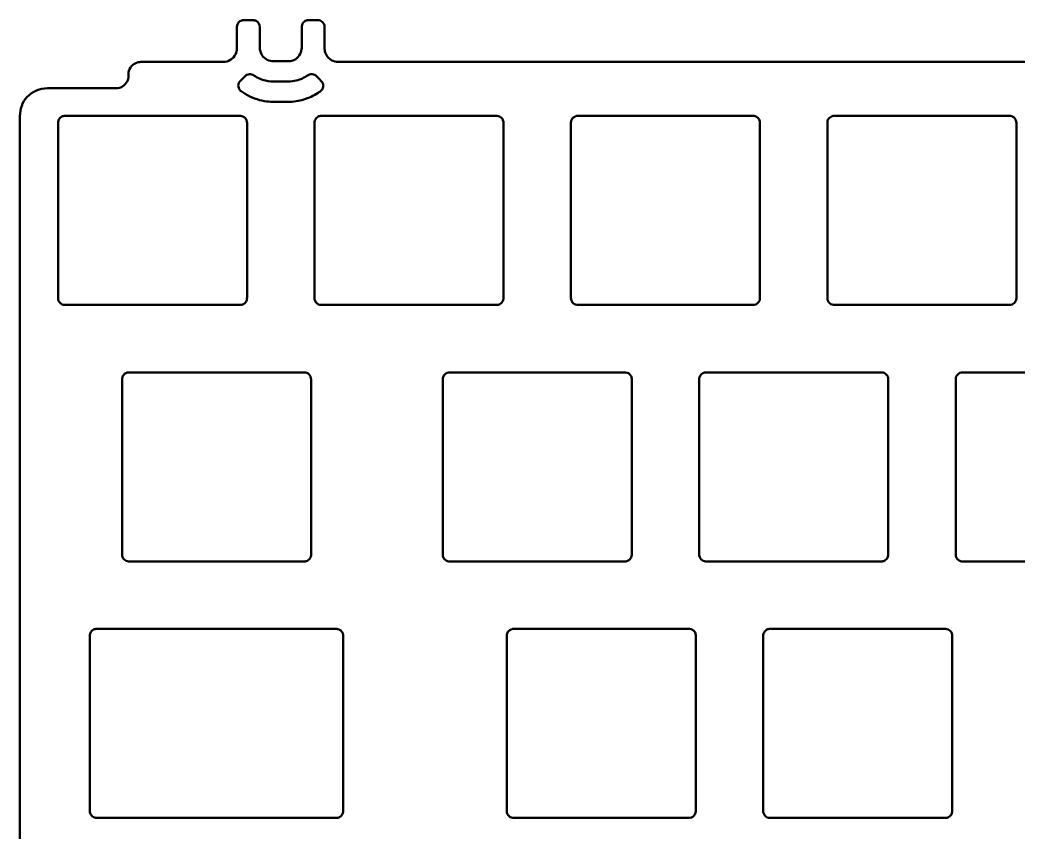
# Model space of a CAD drawing. Header units: millimetres. Extents: x 71 to 376, y 132 to 237.
# Drawn here: x 70.7 to 144.7, y 176.6 to 236.7 of the extents above; entities that cross this region are included whole.
import ezdxf

# ---------------------------------------------------------------- set-up
doc = ezdxf.new("R2010")
doc.units = ezdxf.units.MM
doc.header["$LTSCALE"] = 0.75
doc.layers.add('Visible', color=7, linetype='Continuous', lineweight=50)

msp = doc.modelspace()

# ---------------------------------------------------------------- linework, layer by layer
at = {"layer": 'Visible'}
for points, knots in [([(91.615, 234.663), (91.615, 234.372), (91.454, 234.022), (91.174, 233.833), (91, 233.716), (90.796, 233.663), (90.602, 233.663), (90.248, 233.663), (89.882, 233.663), (89.532, 233.663), (89.225, 233.663), (88.874, 233.824), (88.686, 234.104), (88.569, 234.278), (88.515, 234.482), (88.515, 234.677), (88.515, 235.179), (88.515, 235.696), (88.515, 236.199), (88.515, 236.375), (88.409, 236.573), (88.243, 236.658), (88.169, 236.696), (88.088, 236.713), (88.009, 236.713), (87.782, 236.713), (87.548, 236.713), (87.317, 236.713), (87.188, 236.713), (87.052, 236.656), (86.962, 236.566), (86.871, 236.476), (86.815, 236.34), (86.815, 236.21), (86.815, 235.681), (86.815, 235.15), (86.815, 234.639), (86.815, 234.328), (86.654, 233.978), (86.374, 233.79), (86.2, 233.672), (85.996, 233.619), (85.797, 233.619), (83.771, 233.619), (81.727, 233.619), (79.709, 233.619), (79.417, 233.619), (79.096, 233.468), (78.928, 233.209), (78.828, 233.055), (78.783, 232.877), (78.783, 232.715), (78.783, 232.669), (78.783, 232.62), (78.783, 232.575), (78.783, 232.305), (78.632, 231.984), (78.373, 231.816), (78.219, 231.716), (78.041, 231.671), (77.867, 231.671), (76.169, 231.671), (74.455, 231.671), (72.783, 231.671), (72.242, 231.671), (71.651, 231.446), (71.258, 231.012), (70.91, 230.627), (70.742, 230.113), (70.742, 229.622), (70.742, 199.665), (70.742, 169.659), (70.742, 139.707), (70.742, 139.153), (70.966, 138.562), (71.4, 138.17), (71.785, 137.822), (72.299, 137.653), (72.78, 137.653), (74.455, 137.653), (76.169, 137.653), (77.858, 137.653), (78.149, 137.653), (78.47, 137.502), (78.638, 137.243), (78.738, 137.089), (78.783, 136.911), (78.783, 136.748), (78.783, 136.675), (78.783, 136.597), (78.783, 136.525), (78.783, 136.253), (78.934, 135.932), (79.193, 135.764), (79.347, 135.664), (79.525, 135.619), (79.699, 135.619), (81.727, 135.619), (83.771, 135.619), (85.787, 135.619), (86.106, 135.619), (86.456, 135.458), (86.644, 135.178), (86.762, 135.004), (86.815, 134.8), (86.815, 134.604), (86.815, 134), (86.815, 133.382), (86.815, 132.777), (86.815, 132.601), (86.922, 132.403), (87.087, 132.318), (87.162, 132.28), (87.242, 132.263), (87.321, 132.263), (87.548, 132.263), (87.782, 132.263), (88.005, 132.263), (88.178, 132.263), (88.375, 132.37), (88.46, 132.535), (88.498, 132.61), (88.515, 132.69), (88.515, 132.77), (88.515, 133.28), (88.515, 133.796), (88.515, 134.293), (88.515, 134.604), (88.677, 134.954), (88.956, 135.142), (89.13, 135.26), (89.334, 135.313), (89.528, 135.313), (89.882, 135.313), (90.248, 135.313), (90.598, 135.313), (90.906, 135.313), (91.256, 135.152), (91.444, 134.872), (91.562, 134.698), (91.615, 134.494), (91.615, 134.299), (91.615, 133.796), (91.615, 133.28), (91.615, 132.776), (91.615, 132.601), (91.722, 132.403), (91.887, 132.318), (91.962, 132.28), (92.042, 132.263), (92.121, 132.263), (92.349, 132.263), (92.582, 132.263), (92.805, 132.263), (92.978, 132.263), (93.175, 132.37), (93.26, 132.535), (93.298, 132.61), (93.315, 132.69), (93.315, 132.77), (93.315, 133.382), (93.315, 134), (93.315, 134.598), (93.315, 134.91), (93.477, 135.26), (93.756, 135.448), (93.93, 135.565), (94.134, 135.619), (94.335, 135.619), (117.538, 135.619), (140.762, 135.619), (163.97, 135.619), (164.485, 135.619), (165.021, 135.835), (165.384, 136.189), (165.417, 136.222), (165.45, 136.256), (165.499, 136.311), (165.899, 136.762), (166.551, 137.087), (167.188, 137.132), (167.247, 137.136), (167.306, 137.138), (167.365, 137.138), (167.995, 137.138), (168.671, 136.866), (169.127, 136.419), (169.17, 136.378), (169.211, 136.335), (169.235, 136.307), (169.581, 135.917), (170.099, 135.66), (170.605, 135.624), (170.652, 135.621), (170.698, 135.619), (170.746, 135.619), (172.002, 135.619), (173.258, 135.619), (174.49, 135.619), (174.806, 135.619), (175.156, 135.458), (175.344, 135.178), (175.462, 135.004), (175.515, 134.8), (175.515, 134.604), (175.515, 134), (175.515, 133.382), (175.515, 132.777), (175.515, 132.601), (175.622, 132.403), (175.787, 132.318), (175.862, 132.28), (175.942, 132.263), (176.021, 132.263), (176.249, 132.263), (176.482, 132.263), (176.705, 132.263), (176.878, 132.263), (177.075, 132.37), (177.16, 132.535), (177.198, 132.61), (177.215, 132.69), (177.215, 132.77), (177.215, 133.28), (177.215, 133.796), (177.215, 134.293), (177.215, 134.604), (177.377, 134.954), (177.656, 135.142), (177.83, 135.26), (178.034, 135.313), (178.228, 135.313), (178.582, 135.313), (178.949, 135.313), (179.298, 135.313), (179.606, 135.313), (179.956, 135.152), (180.144, 134.872), (180.262, 134.698), (180.315, 134.494), (180.315, 134.299), (180.315, 133.796), (180.315, 133.28), (180.315, 132.776), (180.315, 132.601), (180.422, 132.403), (180.587, 132.318), (180.662, 132.28), (180.742, 132.263), (180.821, 132.263), (181.049, 132.263), (181.282, 132.263), (181.505, 132.263), (181.678, 132.263), (181.875, 132.37), (181.96, 132.535), (181.998, 132.61), (182.015, 132.69), (182.015, 132.77), (182.015, 133.382), (182.015, 134), (182.015, 134.598), (182.015, 134.91), (182.177, 135.26), (182.456, 135.448), (182.63, 135.565), (182.834, 135.619), (183.035, 135.619), (214.753, 135.619), (246.49, 135.619), (278.196, 135.619), (278.518, 135.619), (278.869, 135.458), (279.057, 135.178), (279.174, 135.004), (279.228, 134.8), (279.228, 134.604), (279.228, 134), (279.228, 133.382), (279.228, 132.777), (279.228, 132.601), (279.334, 132.403), (279.5, 132.318), (279.574, 132.28), (279.655, 132.263), (279.734, 132.263), (279.961, 132.263), (280.195, 132.263), (280.418, 132.263), (280.59, 132.263), (280.788, 132.37), (280.873, 132.535), (280.911, 132.61), (280.928, 132.69), (280.928, 132.77), (280.928, 133.28), (280.928, 133.796), (280.928, 134.293), (280.928, 134.604), (281.089, 134.954), (281.369, 135.142), (281.543, 135.26), (281.747, 135.313), (281.941, 135.313), (282.295, 135.313), (282.661, 135.313), (283.011, 135.313), (283.318, 135.313), (283.669, 135.152), (283.857, 134.872), (283.974, 134.698), (284.028, 134.494), (284.028, 134.299), (284.028, 133.796), (284.028, 133.28), (284.028, 132.776), (284.028, 132.601), (284.134, 132.403), (284.3, 132.318), (284.374, 132.28), (284.455, 132.263), (284.534, 132.263), (284.761, 132.263), (284.995, 132.263), (285.218, 132.263), (285.39, 132.263), (285.588, 132.37), (285.673, 132.535), (285.711, 132.61), (285.728, 132.69), (285.728, 132.77), (285.728, 133.382), (285.728, 134), (285.728, 134.598), (285.728, 134.91), (285.889, 135.26), (286.169, 135.448), (286.337, 135.562), (286.534, 135.615), (286.728, 135.619)], [481.217905, 481.217905, 481.217905, 481.217905, 482.18619, 482.18619, 482.18619, 482.788701, 482.788701, 482.788701, 483.888701, 483.888701, 483.888701, 484.856987, 484.856987, 484.856987, 485.459498, 485.459498, 485.459498, 487.009505, 487.009505, 487.009505, 487.551354, 487.551354, 487.551354, 487.794904, 487.794904, 487.794904, 488.494903, 488.494903, 488.494903, 488.887602, 488.887602, 488.887602, 489.280302, 489.280302, 489.280302, 490.874894, 490.874894, 490.874894, 491.843179, 491.843179, 491.843179, 492.445692, 492.445692, 492.445692, 498.577952, 498.577952, 498.577952, 499.464149, 499.464149, 499.464149, 499.991669, 499.991669, 499.991669, 500.140116, 500.140116, 500.140116, 501.026314, 501.026314, 501.026314, 501.553833, 501.553833, 501.553833, 506.695213, 506.695213, 506.695213, 508.361295, 508.361295, 508.361295, 509.836806, 509.836806, 509.836806, 599.854213, 599.854213, 599.854213, 601.520294, 601.520294, 601.520294, 602.995805, 602.995805, 602.995805, 608.137186, 608.137186, 608.137186, 609.023384, 609.023384, 609.023384, 609.550903, 609.550903, 609.550903, 609.785048, 609.785048, 609.785048, 610.671246, 610.671246, 610.671246, 611.198765, 611.198765, 611.198765, 617.331027, 617.331027, 617.331027, 618.299313, 618.299313, 618.299313, 618.901824, 618.901824, 618.901824, 620.757645, 620.757645, 620.757645, 621.299494, 621.299494, 621.299494, 621.543043, 621.543043, 621.543043, 622.243043, 622.243043, 622.243043, 622.784893, 622.784893, 622.784893, 623.028441, 623.028441, 623.028441, 624.578433, 624.578433, 624.578433, 625.546719, 625.546719, 625.546719, 626.14923, 626.14923, 626.14923, 627.24923, 627.24923, 627.24923, 628.217515, 628.217515, 628.217515, 628.820026, 628.820026, 628.820026, 630.370018, 630.370018, 630.370018, 630.911868, 630.911868, 630.911868, 631.155416, 631.155416, 631.155416, 631.855416, 631.855416, 631.855416, 632.397266, 632.397266, 632.397266, 632.640814, 632.640814, 632.640814, 634.496637, 634.496637, 634.496637, 635.464922, 635.464922, 635.464922, 636.067433, 636.067433, 636.067433, 705.737378, 705.737378, 705.737378, 707.28292, 707.28292, 707.28292, 707.426802, 707.426802, 707.426802, 708.601413, 708.601413, 708.601413, 708.710764, 708.710764, 708.710764, 709.885375, 709.885375, 709.885375, 709.994726, 709.994726, 709.994726, 711.540268, 711.540268, 711.540268, 711.684149, 711.684149, 711.684149, 715.454275, 715.454275, 715.454275, 716.42256, 716.42256, 716.42256, 717.025071, 717.025071, 717.025071, 718.880892, 718.880892, 718.880892, 719.422742, 719.422742, 719.422742, 719.666291, 719.666291, 719.666291, 720.366291, 720.366291, 720.366291, 720.90814, 720.90814, 720.90814, 721.151689, 721.151689, 721.151689, 722.701681, 722.701681, 722.701681, 723.669966, 723.669966, 723.669966, 724.272477, 724.272477, 724.272477, 725.372477, 725.372477, 725.372477, 726.340763, 726.340763, 726.340763, 726.943273, 726.943273, 726.943273, 728.493266, 728.493266, 728.493266, 729.035115, 729.035115, 729.035115, 729.278664, 729.278664, 729.278664, 729.978664, 729.978664, 729.978664, 730.520513, 730.520513, 730.520513, 730.764062, 730.764062, 730.764062, 732.619884, 732.619884, 732.619884, 733.58817, 733.58817, 733.58817, 734.190681, 734.190681, 734.190681, 829.403395, 829.403395, 829.403395, 830.37168, 830.37168, 830.37168, 830.974191, 830.974191, 830.974191, 832.830012, 832.830012, 832.830012, 833.371862, 833.371862, 833.371862, 833.615411, 833.615411, 833.615411, 834.315411, 834.315411, 834.315411, 834.85726, 834.85726, 834.85726, 835.100809, 835.100809, 835.100809, 836.650801, 836.650801, 836.650801, 837.619086, 837.619086, 837.619086, 838.221597, 838.221597, 838.221597, 839.321597, 839.321597, 839.321597, 840.289883, 840.289883, 840.289883, 840.892393, 840.892393, 840.892393, 842.442386, 842.442386, 842.442386, 842.984235, 842.984235, 842.984235, 843.227784, 843.227784, 843.227784, 843.927784, 843.927784, 843.927784, 844.469633, 844.469633, 844.469633, 844.713182, 844.713182, 844.713182, 846.569004, 846.569004, 846.569004, 847.537294, 847.537294, 847.537294, 848.120256, 848.120256, 848.120256, 848.120256]), ([(354.641, 132.763), (354.641, 133.212), (354.641, 133.66), (354.641, 134.336), (354.641, 134.406), (354.681, 134.622), (354.728, 134.74), (354.865, 134.957), (354.956, 135.053), (355.17, 135.205), (355.292, 135.26), (355.53, 135.313), (355.614, 135.313), (356.506, 135.313), (356.646, 135.318), (356.91, 135.306), (357.032, 135.278), (357.264, 135.175), (357.37, 135.101), (357.552, 134.913), (357.624, 134.801), (357.755, 134.467), (357.741, 134.439), (357.741, 132.871), (357.738, 132.801), (357.746, 132.67), (357.761, 132.609), (357.814, 132.494), (357.853, 132.442), (357.948, 132.352), (358.005, 132.317), (358.151, 132.263), (358.221, 132.263), (358.494, 132.263), (358.676, 132.263), (358.954, 132.263), (358.996, 132.263), (359.112, 132.289), (359.17, 132.314), (359.277, 132.387), (359.323, 132.434), (359.395, 132.544), (359.42, 132.606), (359.441, 132.717), (359.441, 132.752), (359.441, 133.438), (359.441, 133.906), (359.441, 134.638), (359.441, 134.695), (359.471, 134.894), (359.513, 135.013), (359.642, 135.234), (359.729, 135.333), (359.937, 135.493), (360.057, 135.552), (360.311, 135.619), (360.41, 135.619), (361.239, 135.619), (361.461, 135.619), (363.27, 135.619), (364.857, 135.619), (366.558, 135.619), (366.657, 135.619), (366.89, 135.687), (366.993, 135.74), (367.176, 135.884), (367.255, 135.975), (367.371, 136.182), (367.408, 136.297), (367.437, 136.544), (367.425, 136.684), (367.433, 136.897), (367.457, 137.007), (367.547, 137.216), (367.613, 137.313), (367.781, 137.478), (367.881, 137.544), (368.154, 137.653), (368.289, 137.653), (368.828, 137.653), (369.253, 137.653), (370.799, 137.653), (371.919, 137.653), (373.542, 137.653), (373.666, 137.653), (374.076, 137.721), (374.314, 137.808), (374.753, 138.072), (374.949, 138.248), (375.263, 138.669), (375.377, 138.911), (375.513, 139.454), (375.502, 139.482), (375.502, 141.72), (375.502, 142.31), (375.502, 146.649), (375.502, 150.399), (375.502, 159.149), (375.502, 164.149), (375.502, 189.148), (375.502, 209.148), (375.502, 229.705), (375.502, 229.809), (375.448, 230.194), (375.367, 230.433), (375.117, 230.878), (374.946, 231.078), (374.534, 231.404), (374.296, 231.525), (373.777, 231.671), (373.566, 231.671), (371.34, 231.671), (370.001, 231.671), (368.537, 231.671), (368.411, 231.666), (368.173, 231.677), (368.064, 231.703), (367.856, 231.796), (367.76, 231.863), (367.597, 232.032), (367.532, 232.134), (367.428, 232.402), (367.428, 232.533), (367.428, 232.756), (367.428, 232.886), (367.327, 233.15), (367.265, 233.248), (367.104, 233.42), (367.006, 233.491), (366.788, 233.589), (366.671, 233.615), (366.318, 233.625), (366.084, 233.619), (365.609, 233.619), (365.368, 233.619), (363.695, 233.619), (362.263, 233.619), (360.689, 233.619), (360.548, 233.615), (360.283, 233.624), (360.161, 233.651), (359.929, 233.75), (359.822, 233.823), (359.638, 234.009), (359.564, 234.12), (359.441, 234.424), (359.441, 234.576), (359.441, 235.301), (359.441, 235.75), (359.441, 236.233), (359.441, 236.3), (359.39, 236.442), (359.357, 236.498), (359.27, 236.595), (359.216, 236.635), (359.096, 236.692), (359.032, 236.709), (358.781, 236.721), (358.597, 236.713), (358.343, 236.713), (358.274, 236.716), (358.143, 236.707), (358.082, 236.691), (357.968, 236.636), (357.915, 236.598), (357.827, 236.501), (357.793, 236.444), (357.741, 236.3), (357.741, 236.232), (357.741, 235.736), (357.741, 235.36), (357.741, 234.652), (357.741, 234.618), (357.726, 234.45), (357.692, 234.329), (357.579, 234.101), (357.499, 233.998), (357.302, 233.825), (357.187, 233.758), (356.905, 233.663), (356.779, 233.663), (355.902, 233.663), (355.76, 233.66), (355.494, 233.666), (355.372, 233.692), (355.139, 233.788), (355.031, 233.86), (354.844, 234.044), (354.769, 234.156), (354.641, 234.463), (354.641, 234.619), (354.641, 235.221), (354.641, 235.612), (354.641, 236.076), (354.642, 236.147), (354.64, 236.281), (354.628, 236.342), (354.581, 236.459), (354.546, 236.513), (354.455, 236.608), (354.399, 236.646), (354.277, 236.698), (354.212, 236.712), (353.948, 236.715), (353.751, 236.713), (353.431, 236.713), (353.4, 236.713), (353.295, 236.695), (353.233, 236.672), (353.123, 236.604), (353.075, 236.559), (352.999, 236.455), (352.971, 236.395), (352.941, 236.273), (352.941, 236.227), (352.941, 235.633), (352.941, 235.231), (352.941, 234.597), (352.941, 234.528), (352.902, 234.315), (352.856, 234.197), (352.72, 233.979), (352.63, 233.883), (352.417, 233.729), (352.295, 233.674), (352.055, 233.619), (351.968, 233.619), (350.417, 233.619), (349.587, 233.619), (347.045, 233.619), (345.332, 233.619), (325.349, 233.619), (307.078, 233.619), (287.603, 233.619), (286.399, 233.619), (284.835, 233.619), (284.477, 233.619), (283.38, 233.619), (283.131, 233.619), (282.578, 233.435), (282.351, 233.306), (281.928, 232.944), (281.721, 232.679), (280.956, 232.298), (280.618, 232.205), (279.922, 232.153), (279.57, 232.195), (278.906, 232.413), (278.6, 232.584), (278.112, 232.999), (278.02, 233.14), (277.544, 233.445), (277.298, 233.541), (276.865, 233.619), (276.73, 233.619), (275.188, 233.619), (274.107, 233.619), (272.76, 233.619), (272.494, 233.619), (271.695, 233.619), (271.588, 233.619), (271.325, 233.694), (271.207, 233.755), (271.002, 233.919), (270.917, 234.019), (270.793, 234.242), (270.753, 234.362), (270.728, 234.552), (270.728, 234.603), (270.728, 235.321), (270.728, 235.756), (270.728, 236.232), (270.728, 236.296), (270.679, 236.437), (270.646, 236.495), (270.559, 236.593), (270.507, 236.633), (270.393, 236.689), (270.333, 236.706), (270.249, 236.713), (270.233, 236.713), (269.955, 236.713), (269.845, 236.713), (269.508, 236.713), (269.44, 236.713), (269.296, 236.661), (269.239, 236.626), (269.142, 236.538), (269.104, 236.485), (269.049, 236.37), (269.033, 236.31), (269.024, 236.179), (269.028, 236.11), (269.028, 235.784), (269.028, 235.527), (269.028, 235.018), (269.054, 234.763), (268.997, 234.383), (268.952, 234.258), (268.815, 234.032), (268.725, 233.934), (268.517, 233.781), (268.401, 233.726), (268.155, 233.663), (268.058, 233.663), (267.616, 233.663), (267.332, 233.663), (266.89, 233.663), (266.762, 233.663), (266.48, 233.759), (266.365, 233.826), (266.169, 233.999), (266.089, 234.103), (265.976, 234.33), (265.943, 234.452), (265.928, 234.619), (265.928, 234.652), (265.928, 235.362), (265.928, 235.737), (265.928, 236.223), (265.928, 236.253), (265.911, 236.358), (265.887, 236.42), (265.818, 236.532), (265.772, 236.581), (265.668, 236.656), (265.61, 236.683), (265.489, 236.713), (265.442, 236.713), (264.708, 236.713), (264.64, 236.713), (264.497, 236.661), (264.441, 236.627), (264.344, 236.54), (264.304, 236.487), (264.248, 236.369), (264.232, 236.305), (264.225, 236.175), (264.228, 236.11), (264.228, 235.8), (264.228, 235.555), (264.228, 235.062), (264.24, 234.812), (264.219, 234.431), (264.186, 234.302), (264.07, 234.064), (263.989, 233.957), (263.793, 233.784), (263.682, 233.719), (263.4, 233.619), (263.267, 233.619), (247.8, 233.619), (232.403, 233.619), (209.911, 233.619), (202.815, 233.619), (193.276, 233.619), (190.833, 233.619), (187.244, 233.619), (186.098, 233.619), (184.334, 233.619), (183.715, 233.619), (182.976, 233.619), (182.841, 233.619), (182.553, 233.722), (182.438, 233.791), (182.245, 233.968), (182.168, 234.073), (182.059, 234.302), (182.027, 234.423), (182.008, 234.685), (182.015, 234.823), (182.015, 235.263), (182.015, 235.566), (182.015, 235.999), (182.025, 236.131), (182.006, 236.327), (181.987, 236.391), (181.925, 236.507), (181.882, 236.559), (181.781, 236.641), (181.725, 236.671), (181.591, 236.713), (181.533, 236.713), (181.274, 236.713), (181.07, 236.713), (180.796, 236.713), (180.729, 236.713), (180.585, 236.662), (180.528, 236.627), (180.431, 236.539), (180.392, 236.487), (180.337, 236.372), (180.321, 236.312), (180.311, 236.181), (180.315, 236.112), (180.315, 235.785), (180.315, 235.528), (180.315, 235.018), (180.341, 234.764), (180.285, 234.384), (180.239, 234.259), (180.103, 234.033), (180.013, 233.935), (179.805, 233.782), (179.69, 233.727), (179.443, 233.663), (179.346, 233.663), (178.925, 233.663), (178.661, 233.663), (178.176, 233.663), (178.045, 233.663), (177.759, 233.763), (177.644, 233.831), (177.45, 234.006), (177.372, 234.11), (177.261, 234.339), (177.228, 234.46), (177.207, 234.721), (177.215, 234.859), (177.215, 235.205), (177.215, 235.414), (177.215, 235.843), (177.24, 236.074), (177.2, 236.35), (177.178, 236.413), (177.11, 236.526), (177.066, 236.575), (176.962, 236.652), (176.904, 236.68), (176.78, 236.713), (176.731, 236.713), (176.429, 236.713), (176.204, 236.727), (175.914, 236.707), (175.849, 236.689), (175.733, 236.63), (175.682, 236.591), (175.596, 236.493), (175.562, 236.435), (175.515, 236.294), (175.515, 236.231), (175.515, 235.717), (175.515, 235.251), (175.515, 234.579), (175.515, 234.441), (175.408, 234.149), (175.338, 234.035), (175.16, 233.844), (175.055, 233.767), (174.825, 233.66), (174.703, 233.629), (174.441, 233.612), (174.302, 233.619), (173.268, 233.619), (172.372, 233.619), (169.29, 233.619), (169.217, 233.636), (168.633, 233.462), (168.401, 233.34), (167.94, 232.969), (167.778, 232.733), (167.052, 232.334), (166.717, 232.228), (166.025, 232.149), (165.674, 232.178), (165.003, 232.367), (164.689, 232.527), (164.15, 232.949), (164.075, 233.089), (163.605, 233.414), (163.362, 233.519), (162.897, 233.619), (162.735, 233.619), (149.836, 233.619), (137.335, 233.619), (118.583, 233.619), (112.332, 233.619), (102.956, 233.619), (99.831, 233.619), (95.924, 233.619), (95.143, 233.619), (94.273, 233.619), (94.124, 233.619), (93.824, 233.738), (93.712, 233.811), (93.525, 233.993), (93.451, 234.1), (93.349, 234.332), (93.321, 234.454), (93.31, 234.718), (93.315, 234.858), (93.315, 235.359), (93.315, 235.72), (93.315, 236.228), (93.315, 236.279), (93.281, 236.407), (93.251, 236.466), (93.171, 236.57), (93.121, 236.613), (93.01, 236.677), (92.951, 236.698), (92.852, 236.713), (92.824, 236.713), (92.098, 236.713), (92.042, 236.713), (91.909, 236.673), (91.85, 236.642), (91.748, 236.559), (91.707, 236.508), (91.646, 236.396), (91.627, 236.336), (91.615, 236.243), (91.615, 236.22), (91.615, 235.603), (91.615, 235.133), (91.615, 234.663)], [-4645.470851, -4645.470851, -4645.470851, -4645.470851, -3957.104889, -3957.104889, -3607.677047, -3607.677047, -3135.998335, -3135.998335, -2646.353665, -2646.353665, -2150.646032, -2150.646032, -1733.72774, -1733.72774, -1656.078599, -1656.078599, -1587.235009, -1587.235009, -1515.824737, -1515.824737, -1442.414776, -1442.414776, -1316.933324, -1316.933324, -1311.127143, -1311.127143, -1305.919497, -1305.919497, -1300.517393, -1300.517393, -1294.973634, -1294.973634, -1287.459231, -1287.459231, -1272.399313, -1272.399313, -1264.449535, -1264.449535, -1255.356833, -1255.356833, -1245.915369, -1245.915369, -1236.393829, -1236.393829, -1229.713339, -1229.713339, -1215.442324, -1215.442324, -1207.376869, -1207.376869, -1194.02581, -1194.02581, -1180.169479, -1180.169479, -1166.087372, -1166.087372, -1152.233221, -1152.233221, -1147.169453, -1147.169453, -1110.976544, -1110.976544, -1108.371863, -1108.371863, -1106.057659, -1106.057659, -1103.653345, -1103.653345, -1101.246579, -1101.246579, -1098.612588, -1098.612588, -1095.720496, -1095.720496, -1092.720682, -1092.720682, -1089.633926, -1089.633926, -1085.120007, -1085.120007, -1068.26482, -1068.26482, -1023.805283, -1023.805283, -1003.912817, -1003.912817, -973.51825, -973.51825, -941.970756, -941.970756, -909.954344, -909.954344, -874.176929, -874.176929, -861.386988, -861.386988, -780.030823, -780.030823, -671.555998, -671.555998, -237.65697, -237.65697, -225.570594, -225.570594, -203.652562, -203.652562, -180.906883, -180.906883, -157.756506, -157.756506, -133.706607, -133.706607, -97.463213, -97.463213, -94.055252, -94.055252, -91.028611, -91.028611, -87.889098, -87.889098, -84.662496, -84.662496, -80.099, -80.099, -79.098926, -79.098926, -78.408158, -78.408158, -77.689861, -77.689861, -76.977971, -76.977971, -75.575945, -75.575945, -74.133983, -74.133983, -65.556158, -65.556158, -64.711403, -64.711403, -63.968659, -63.968659, -63.198258, -63.198258, -62.40531, -62.40531, -61.237059, -61.237059, -59.327335, -59.327335, -59.188625, -59.188625, -59.087093, -59.087093, -58.98154, -58.98154, -58.876659, -58.876659, -58.58364, -58.58364, -58.474172, -58.474172, -58.375344, -58.375344, -58.27282, -58.27282, -58.167719, -58.167719, -58.029516, -58.029516, -57.594326, -57.594326, -57.210553, -57.210553, -56.133316, -56.133316, -55.015704, -55.015704, -53.87211, -53.87211, -52.450794, -52.450794, -52.17595, -52.17595, -51.936213, -51.936213, -51.687559, -51.687559, -51.428914, -51.428914, -51.043394, -51.043394, -50.32399, -50.32399, -50.192689, -50.192689, -50.07907, -50.07907, -49.961231, -49.961231, -49.838672, -49.838672, -49.717438, -49.717438, -49.354278, -49.354278, -49.130441, -49.130441, -48.774273, -48.774273, -48.422172, -48.422172, -48.066314, -48.066314, -47.737656, -47.737656, -47.05219, -47.05219, -46.655174, -46.655174, -46.105035, -46.105035, -45.533963, -45.533963, -44.955503, -44.955503, -44.457413, -44.457413, -43.884961, -43.884961, -42.703122, -42.703122, -30.096849, -30.096849, -29.265739, -29.265739, -29.018174, -29.018174, -28.509419, -28.509419, -28.101734, -28.101734, -27.633628, -27.633628, -27.314556, -27.314556, -26.991126, -26.991126, -26.671142, -26.671142, -26.40147, -26.40147, -26.169685, -26.169685, -26.011038, -26.011038, -25.638785, -25.638785, -25.547175, -25.547175, -25.363483, -25.363483, -25.190173, -25.190173, -25.019988, -25.019988, -24.85599, -24.85599, -24.76886, -24.76886, -24.635515, -24.635515, -24.622866, -24.622866, -24.61281, -24.61281, -24.602986, -24.602986, -24.593518, -24.593518, -24.59028, -24.59028, -24.588156, -24.588156, -24.583791, -24.583791, -24.580487, -24.580487, -24.577265, -24.577265, -24.574159, -24.574159, -24.570716, -24.570716, -24.55789, -24.55789, -24.545318, -24.545318, -24.538719, -24.538719, -24.532149, -24.532149, -24.525824, -24.525824, -24.519469, -24.519469, -24.508046, -24.508046, -24.501721, -24.501721, -24.496661, -24.496661, -24.491717, -24.491717, -24.486951, -24.486951, -24.485286, -24.485286, -24.483412, -24.483412, -24.482867, -24.482867, -24.481972, -24.481972, -24.481081, -24.481081, -24.480223, -24.480223, -24.479397, -24.479397, -24.473032, -24.473032, -24.468348, -24.468348, -24.463568, -24.463568, -24.458882, -24.458882, -24.454118, -24.454118, -24.436392, -24.436392, -24.418322, -24.418322, -24.408738, -24.408738, -24.399099, -24.399099, -24.389827, -24.389827, -24.37736, -24.37736, -21.666413, -21.666413, -20.417068, -20.417068, -19.986849, -19.986849, -19.785184, -19.785184, -19.676142, -19.676142, -19.655084, -19.655084, -19.639058, -19.639058, -19.623425, -19.623425, -19.608356, -19.608356, -19.591667, -19.591667, -19.555071, -19.555071, -19.539211, -19.539211, -19.531211, -19.531211, -19.523202, -19.523202, -19.515495, -19.515495, -19.506281, -19.506281, -19.471686, -19.471686, -19.459911, -19.459911, -19.450883, -19.450883, -19.442073, -19.442073, -19.433581, -19.433581, -19.424192, -19.424192, -19.38904, -19.38904, -19.35472, -19.35472, -19.336682, -19.336682, -19.318726, -19.318726, -19.301439, -19.301439, -19.283991, -19.283991, -19.254687, -19.254687, -19.230126, -19.230126, -19.21102, -19.21102, -19.192368, -19.192368, -19.174389, -19.174389, -19.15457, -19.15457, -19.124438, -19.124438, -19.092558, -19.092558, -19.082643, -19.082643, -19.072767, -19.072767, -19.06326, -19.06326, -19.053525, -19.053525, -19.02497, -19.02497, -19.016536, -19.016536, -19.008405, -19.008405, -18.999967, -18.999967, -18.989594, -18.989594, -18.89085, -18.89085, -18.84715, -18.84715, -18.814696, -18.814696, -18.783064, -18.783064, -18.752571, -18.752571, -18.718621, -18.718621, -18.498998, -18.498998, -17.963367, -17.963367, -17.564326, -17.564326, -17.054975, -17.054975, -16.686399, -16.686399, -16.317226, -16.317226, -15.94753, -15.94753, -15.591713, -15.591713, -15.290071, -15.290071, -15.044738, -15.044738, -7.334717, -7.334717, -3.479707, -3.479707, -1.552201, -1.552201, -1.070325, -1.070325, -1.015361, -1.015361, -0.977225, -0.977225, -0.940144, -0.940144, -0.904394, -0.904394, -0.863958, -0.863958, -0.760122, -0.760122, -0.717496, -0.717496, -0.674865, -0.674865, -0.632936, -0.632936, -0.592535, -0.592535, -0.56875, -0.56875, -0.463862, -0.463862, -0.368646, -0.368646, -0.275252, -0.275252, -0.185247, -0.185247, -0.141017, -0.141017, 0, 0, 0, 0]), ([(90.615, 230.663), (90.291, 230.663), (89.966, 230.663), (89.391, 230.663), (88.993, 230.663), (87.994, 230.928), (87.53, 231.153), (87.08, 231.489), (87.039, 231.521), (86.956, 231.661), (86.934, 231.722), (86.915, 231.851), (86.918, 231.917), (86.95, 232.044), (86.978, 232.103), (87.039, 232.186), (87.059, 232.207), (87.436, 232.584), (87.477, 232.625), (87.604, 232.691), (87.669, 232.71), (87.796, 232.721), (87.856, 232.715), (87.969, 232.683), (88.021, 232.658), (88.067, 232.625)], [-0.7681995, -0.7681995, -0.7681995, -0.7681995, -0.5198024, -0.5198024, -0.3283114, -0.3283114, -0.1407764, -0.1407764, -0.1221529, -0.1221529, -0.1099531, -0.1099531, -0.0975486, -0.0975486, -0.0852556, -0.0852556, -0.0780612, -0.0780612, -0.0551974, -0.0551974, -0.0351327, -0.0351327, -0.017006, -0.017006, 0, 0, 0, 0]), ([(88.067, 232.625), (88.326, 232.441), (88.619, 232.307), (89.218, 232.163), (89.444, 232.163), (89.912, 232.163), (90.165, 232.163), (90.673, 232.163), (90.854, 232.163), (91.414, 232.271), (91.722, 232.397), (92.077, 232.632), (92.122, 232.669), (92.264, 232.714), (92.328, 232.721), (92.459, 232.711), (92.524, 232.692), (92.652, 232.626), (92.694, 232.584), (93.08, 232.198), (93.136, 232.142), (93.198, 231.989), (93.211, 231.925), (93.211, 231.795), (93.198, 231.73), (93.149, 231.609), (93.112, 231.554), (92.997, 231.437), (92.91, 231.385), (92.501, 231.113), (92.144, 230.945), (91.394, 230.72), (91.006, 230.663), (90.615, 230.663)], [-0.4107668, -0.4107668, -0.4107668, -0.4107668, -0.402821, -0.402821, -0.3953966, -0.3953966, -0.3866056, -0.3866056, -0.377794, -0.377794, -0.3656273, -0.3656273, -0.3621275, -0.3621275, -0.3594563, -0.3594563, -0.3566777, -0.3566777, -0.3534543, -0.3534543, -0.3231655, -0.3231655, -0.3038206, -0.3038206, -0.2841308, -0.2841308, -0.2646384, -0.2646384, -0.234814, -0.234814, -0.1171615, -0.1171615, 0, 0, 0, 0]), ([(74.065, 229.619), (74.027, 229.619), (73.989, 229.615), (73.913, 229.597), (73.874, 229.583), (73.78, 229.535), (73.729, 229.495), (73.643, 229.396), (73.611, 229.337), (73.565, 229.199), (73.565, 229.137), (73.565, 228.757), (73.565, 228.47), (73.565, 227.61), (73.565, 227.036), (73.565, 225.315), (73.565, 224.168), (73.565, 220.726), (73.565, 218.431), (73.565, 216.098), (73.565, 216.023), (73.626, 215.872), (73.662, 215.816), (73.754, 215.723), (73.807, 215.686), (73.923, 215.636), (73.984, 215.622), (74.117, 215.617), (74.187, 215.619), (78.527, 215.619), (82.796, 215.619), (87.065, 215.619)], [0, 0, 0, 0, 0.011401, 0.011401, 0.023595, 0.023595, 0.043021, 0.043021, 0.062878, 0.062878, 0.086798, 0.086798, 0.160163, 0.160163, 0.306891, 0.306891, 0.600349, 0.600349, 1.187263, 1.187263, 1.197162, 1.197162, 1.203958, 1.203958, 1.210563, 1.210563, 1.216931, 1.216931, 1.224153, 1.224153, 1.66238, 1.66238, 1.66238, 1.66238]), ([(87.065, 215.619), (87.103, 215.619), (87.141, 215.623), (87.218, 215.641), (87.256, 215.655), (87.35, 215.703), (87.401, 215.743), (87.487, 215.842), (87.52, 215.901), (87.565, 216.039), (87.565, 216.101), (87.565, 216.481), (87.565, 216.768), (87.565, 217.628), (87.565, 218.202), (87.565, 219.923), (87.565, 221.07), (87.565, 224.512), (87.565, 226.807), (87.565, 229.14), (87.565, 229.215), (87.505, 229.366), (87.468, 229.422), (87.377, 229.515), (87.323, 229.552), (87.207, 229.602), (87.146, 229.616), (87.014, 229.621), (86.943, 229.619), (82.604, 229.619), (78.334, 229.619), (74.065, 229.619)], [0, 0, 0, 0, 0.011401, 0.011401, 0.023595, 0.023595, 0.043021, 0.043021, 0.062878, 0.062878, 0.086798, 0.086798, 0.160163, 0.160163, 0.306891, 0.306891, 0.600349, 0.600349, 1.187263, 1.187263, 1.197162, 1.197162, 1.203958, 1.203958, 1.210563, 1.210563, 1.216931, 1.216931, 1.224153, 1.224153, 1.66238, 1.66238, 1.66238, 1.66238]), ([(93.065, 229.619), (93.027, 229.619), (92.989, 229.615), (92.913, 229.597), (92.874, 229.583), (92.78, 229.535), (92.729, 229.495), (92.643, 229.396), (92.611, 229.337), (92.565, 229.199), (92.565, 229.137), (92.565, 228.757), (92.565, 228.47), (92.565, 227.61), (92.565, 227.036), (92.565, 225.315), (92.565, 224.168), (92.565, 220.726), (92.565, 218.431), (92.565, 216.098), (92.565, 216.023), (92.626, 215.872), (92.662, 215.816), (92.754, 215.723), (92.807, 215.686), (92.923, 215.636), (92.984, 215.622), (93.117, 215.617), (93.187, 215.619), (97.527, 215.619), (101.796, 215.619), (106.065, 215.619)], [0, 0, 0, 0, 0.011401, 0.011401, 0.023595, 0.023595, 0.043021, 0.043021, 0.062878, 0.062878, 0.086798, 0.086798, 0.160163, 0.160163, 0.306891, 0.306891, 0.600349, 0.600349, 1.187263, 1.187263, 1.197162, 1.197162, 1.203958, 1.203958, 1.210563, 1.210563, 1.216931, 1.216931, 1.224153, 1.224153, 1.66238, 1.66238, 1.66238, 1.66238]), ([(106.065, 215.619), (106.103, 215.619), (106.141, 215.623), (106.218, 215.641), (106.256, 215.655), (106.35, 215.703), (106.401, 215.743), (106.487, 215.842), (106.52, 215.901), (106.565, 216.039), (106.565, 216.101), (106.565, 216.481), (106.565, 216.768), (106.565, 217.628), (106.565, 218.202), (106.565, 219.923), (106.565, 221.07), (106.565, 224.512), (106.565, 226.807), (106.565, 229.14), (106.565, 229.215), (106.505, 229.366), (106.468, 229.422), (106.377, 229.515), (106.323, 229.552), (106.207, 229.602), (106.146, 229.616), (106.014, 229.621), (105.943, 229.619), (101.604, 229.619), (97.334, 229.619), (93.065, 229.619)], [0, 0, 0, 0, 0.011401, 0.011401, 0.023595, 0.023595, 0.043021, 0.043021, 0.062878, 0.062878, 0.086798, 0.086798, 0.160163, 0.160163, 0.306891, 0.306891, 0.600349, 0.600349, 1.187263, 1.187263, 1.197162, 1.197162, 1.203958, 1.203958, 1.210563, 1.210563, 1.216931, 1.216931, 1.224153, 1.224153, 1.66238, 1.66238, 1.66238, 1.66238]), ([(125.565, 229.119), (125.565, 229.157), (125.561, 229.195), (125.543, 229.271), (125.529, 229.31), (125.481, 229.404), (125.441, 229.455), (125.342, 229.541), (125.284, 229.574), (125.145, 229.619), (125.084, 229.619), (124.703, 229.619), (124.416, 229.619), (123.556, 229.619), (122.982, 229.619), (121.261, 229.619), (120.114, 229.619), (116.672, 229.619), (114.377, 229.619), (112.044, 229.619), (111.969, 229.619), (111.818, 229.558), (111.762, 229.522), (111.669, 229.43), (111.632, 229.377), (111.582, 229.261), (111.568, 229.2), (111.563, 229.068), (111.565, 228.997), (111.565, 224.657), (111.565, 220.388), (111.565, 216.119)], [0, 0, 0, 0, 0.011401, 0.011401, 0.023595, 0.023595, 0.043021, 0.043021, 0.062878, 0.062878, 0.086798, 0.086798, 0.160163, 0.160163, 0.306891, 0.306891, 0.600349, 0.600349, 1.187263, 1.187263, 1.197162, 1.197162, 1.203958, 1.203958, 1.210563, 1.210563, 1.216931, 1.216931, 1.224153, 1.224153, 1.66238, 1.66238, 1.66238, 1.66238]), ([(144.565, 229.119), (144.565, 229.157), (144.561, 229.195), (144.543, 229.271), (144.529, 229.31), (144.481, 229.404), (144.441, 229.455), (144.342, 229.541), (144.284, 229.574), (144.145, 229.619), (144.084, 229.619), (143.703, 229.619), (143.416, 229.619), (142.556, 229.619), (141.982, 229.619), (140.261, 229.619), (139.114, 229.619), (135.672, 229.619), (133.377, 229.619), (131.044, 229.619), (130.969, 229.619), (130.818, 229.558), (130.762, 229.522), (130.669, 229.43), (130.632, 229.377), (130.582, 229.261), (130.568, 229.2), (130.563, 229.068), (130.565, 228.997), (130.565, 224.657), (130.565, 220.388), (130.565, 216.119)], [0, 0, 0, 0, 0.011401, 0.011401, 0.023595, 0.023595, 0.043021, 0.043021, 0.062878, 0.062878, 0.086798, 0.086798, 0.160163, 0.160163, 0.306891, 0.306891, 0.600349, 0.600349, 1.187263, 1.187263, 1.197162, 1.197162, 1.203958, 1.203958, 1.210563, 1.210563, 1.216931, 1.216931, 1.224153, 1.224153, 1.66238, 1.66238, 1.66238, 1.66238]), ([(111.565, 216.119), (111.565, 216.081), (111.57, 216.043), (111.587, 215.966), (111.601, 215.928), (111.649, 215.834), (111.689, 215.783), (111.789, 215.697), (111.847, 215.664), (111.985, 215.619), (112.047, 215.619), (112.427, 215.619), (112.714, 215.619), (113.574, 215.619), (114.148, 215.619), (115.869, 215.619), (117.016, 215.619), (120.459, 215.619), (122.753, 215.619), (125.087, 215.619), (125.162, 215.619), (125.313, 215.679), (125.369, 215.716), (125.462, 215.808), (125.498, 215.861), (125.549, 215.977), (125.562, 216.038), (125.567, 216.17), (125.565, 216.241), (125.565, 220.58), (125.565, 224.85), (125.565, 229.119)], [0, 0, 0, 0, 0.011401, 0.011401, 0.023595, 0.023595, 0.043021, 0.043021, 0.062878, 0.062878, 0.086798, 0.086798, 0.160163, 0.160163, 0.306891, 0.306891, 0.600349, 0.600349, 1.187263, 1.187263, 1.197162, 1.197162, 1.203958, 1.203958, 1.210563, 1.210563, 1.216931, 1.216931, 1.224153, 1.224153, 1.66238, 1.66238, 1.66238, 1.66238]), ([(130.565, 216.119), (130.565, 216.081), (130.57, 216.043), (130.587, 215.966), (130.601, 215.928), (130.649, 215.834), (130.689, 215.783), (130.789, 215.697), (130.847, 215.664), (130.985, 215.619), (131.047, 215.619), (131.427, 215.619), (131.714, 215.619), (132.574, 215.619), (133.148, 215.619), (134.869, 215.619), (136.016, 215.619), (139.459, 215.619), (141.753, 215.619), (144.087, 215.619), (144.162, 215.619), (144.313, 215.679), (144.369, 215.716), (144.462, 215.808), (144.498, 215.861), (144.549, 215.977), (144.562, 216.038), (144.567, 216.17), (144.565, 216.241), (144.565, 220.58), (144.565, 224.85), (144.565, 229.119)], [0, 0, 0, 0, 0.011401, 0.011401, 0.023595, 0.023595, 0.043021, 0.043021, 0.062878, 0.062878, 0.086798, 0.086798, 0.160163, 0.160163, 0.306891, 0.306891, 0.600349, 0.600349, 1.187263, 1.187263, 1.197162, 1.197162, 1.203958, 1.203958, 1.210563, 1.210563, 1.216931, 1.216931, 1.224153, 1.224153, 1.66238, 1.66238, 1.66238, 1.66238]), ([(78.808, 210.619), (78.77, 210.619), (78.732, 210.615), (78.655, 210.597), (78.617, 210.583), (78.523, 210.535), (78.471, 210.495), (78.386, 210.396), (78.353, 210.337), (78.308, 210.199), (78.308, 210.137), (78.308, 209.757), (78.308, 209.47), (78.308, 208.61), (78.308, 208.036), (78.308, 206.315), (78.308, 205.168), (78.308, 201.726), (78.308, 199.431), (78.308, 197.098), (78.308, 197.023), (78.368, 196.872), (78.405, 196.816), (78.496, 196.723), (78.55, 196.686), (78.666, 196.636), (78.727, 196.622), (78.859, 196.617), (78.93, 196.619), (83.269, 196.619), (87.538, 196.619), (91.808, 196.619)], [0, 0, 0, 0, 0.011401, 0.011401, 0.023595, 0.023595, 0.043021, 0.043021, 0.062878, 0.062878, 0.086798, 0.086798, 0.160163, 0.160163, 0.306891, 0.306891, 0.600349, 0.600349, 1.187263, 1.187263, 1.197162, 1.197162, 1.203958, 1.203958, 1.210563, 1.210563, 1.216931, 1.216931, 1.224153, 1.224153, 1.66238, 1.66238, 1.66238, 1.66238]), ([(91.808, 196.619), (91.846, 196.619), (91.884, 196.623), (91.96, 196.641), (91.999, 196.655), (92.092, 196.703), (92.144, 196.743), (92.229, 196.842), (92.262, 196.901), (92.308, 197.039), (92.308, 197.101), (92.308, 197.481), (92.308, 197.768), (92.308, 198.628), (92.308, 199.202), (92.308, 200.923), (92.308, 202.07), (92.308, 205.512), (92.308, 207.807), (92.308, 210.14), (92.308, 210.215), (92.247, 210.366), (92.211, 210.422), (92.119, 210.515), (92.065, 210.552), (91.95, 210.602), (91.889, 210.616), (91.756, 210.621), (91.686, 210.619), (87.346, 210.619), (83.077, 210.619), (78.808, 210.619)], [0, 0, 0, 0, 0.011401, 0.011401, 0.023595, 0.023595, 0.043021, 0.043021, 0.062878, 0.062878, 0.086798, 0.086798, 0.160163, 0.160163, 0.306891, 0.306891, 0.600349, 0.600349, 1.187263, 1.187263, 1.197162, 1.197162, 1.203958, 1.203958, 1.210563, 1.210563, 1.216931, 1.216931, 1.224153, 1.224153, 1.66238, 1.66238, 1.66238, 1.66238]), ([(116.07, 210.119), (116.07, 210.157), (116.066, 210.195), (116.048, 210.271), (116.034, 210.31), (115.986, 210.404), (115.946, 210.455), (115.847, 210.541), (115.789, 210.574), (115.65, 210.619), (115.589, 210.619), (115.208, 210.619), (114.921, 210.619), (114.061, 210.619), (113.487, 210.619), (111.766, 210.619), (110.619, 210.619), (107.177, 210.619), (104.882, 210.619), (102.549, 210.619), (102.474, 210.619), (102.323, 210.558), (102.267, 210.522), (102.174, 210.43), (102.137, 210.377), (102.087, 210.261), (102.073, 210.2), (102.068, 210.068), (102.07, 209.997), (102.07, 205.657), (102.07, 201.388), (102.07, 197.119)], [0, 0, 0, 0, 0.011401, 0.011401, 0.023595, 0.023595, 0.043021, 0.043021, 0.062878, 0.062878, 0.086798, 0.086798, 0.160163, 0.160163, 0.306891, 0.306891, 0.600349, 0.600349, 1.187263, 1.187263, 1.197162, 1.197162, 1.203958, 1.203958, 1.210563, 1.210563, 1.216931, 1.216931, 1.224153, 1.224153, 1.66238, 1.66238, 1.66238, 1.66238]), ([(102.07, 197.119), (102.07, 197.081), (102.075, 197.043), (102.092, 196.966), (102.106, 196.928), (102.154, 196.834), (102.194, 196.783), (102.294, 196.697), (102.352, 196.664), (102.49, 196.619), (102.552, 196.619), (102.932, 196.619), (103.219, 196.619), (104.079, 196.619), (104.653, 196.619), (106.374, 196.619), (107.521, 196.619), (110.964, 196.619), (113.258, 196.619), (115.592, 196.619), (115.667, 196.619), (115.818, 196.679), (115.874, 196.716), (115.967, 196.808), (116.003, 196.861), (116.054, 196.977), (116.067, 197.038), (116.072, 197.17), (116.07, 197.241), (116.07, 201.58), (116.07, 205.85), (116.07, 210.119)], [0, 0, 0, 0, 0.011401, 0.011401, 0.023595, 0.023595, 0.043021, 0.043021, 0.062878, 0.062878, 0.086798, 0.086798, 0.160163, 0.160163, 0.306891, 0.306891, 0.600349, 0.600349, 1.187263, 1.187263, 1.197162, 1.197162, 1.203958, 1.203958, 1.210563, 1.210563, 1.216931, 1.216931, 1.224153, 1.224153, 1.66238, 1.66238, 1.66238, 1.66238]), ([(121.57, 210.619), (121.532, 210.619), (121.494, 210.615), (121.418, 210.597), (121.379, 210.583), (121.285, 210.535), (121.234, 210.495), (121.148, 210.396), (121.116, 210.337), (121.07, 210.199), (121.07, 210.137), (121.07, 209.757), (121.07, 209.47), (121.07, 208.61), (121.07, 208.036), (121.07, 206.315), (121.07, 205.168), (121.07, 201.726), (121.07, 199.431), (121.07, 197.098), (121.07, 197.023), (121.131, 196.872), (121.167, 196.816), (121.259, 196.723), (121.312, 196.686), (121.428, 196.636), (121.489, 196.622), (121.622, 196.617), (121.692, 196.619), (126.032, 196.619), (130.301, 196.619), (134.57, 196.619)], [0, 0, 0, 0, 0.011401, 0.011401, 0.023595, 0.023595, 0.043021, 0.043021, 0.062878, 0.062878, 0.086798, 0.086798, 0.160163, 0.160163, 0.306891, 0.306891, 0.600349, 0.600349, 1.187263, 1.187263, 1.197162, 1.197162, 1.203958, 1.203958, 1.210563, 1.210563, 1.216931, 1.216931, 1.224153, 1.224153, 1.66238, 1.66238, 1.66238, 1.66238]), ([(134.57, 196.619), (134.608, 196.619), (134.646, 196.623), (134.723, 196.641), (134.761, 196.655), (134.855, 196.703), (134.906, 196.743), (134.992, 196.842), (135.025, 196.901), (135.07, 197.039), (135.07, 197.101), (135.07, 197.481), (135.07, 197.768), (135.07, 198.628), (135.07, 199.202), (135.07, 200.923), (135.07, 202.07), (135.07, 205.512), (135.07, 207.807), (135.07, 210.14), (135.07, 210.215), (135.01, 210.366), (134.973, 210.422), (134.882, 210.515), (134.828, 210.552), (134.712, 210.602), (134.651, 210.616), (134.519, 210.621), (134.448, 210.619), (130.109, 210.619), (125.839, 210.619), (121.57, 210.619)], [0, 0, 0, 0, 0.011401, 0.011401, 0.023595, 0.023595, 0.043021, 0.043021, 0.062878, 0.062878, 0.086798, 0.086798, 0.160163, 0.160163, 0.306891, 0.306891, 0.600349, 0.600349, 1.187263, 1.187263, 1.197162, 1.197162, 1.203958, 1.203958, 1.210563, 1.210563, 1.216931, 1.216931, 1.224153, 1.224153, 1.66238, 1.66238, 1.66238, 1.66238]), ([(154.07, 210.119), (154.07, 210.157), (154.066, 210.195), (154.048, 210.271), (154.034, 210.31), (153.986, 210.404), (153.946, 210.455), (153.847, 210.541), (153.789, 210.574), (153.65, 210.619), (153.589, 210.619), (153.208, 210.619), (152.921, 210.619), (152.061, 210.619), (151.487, 210.619), (149.766, 210.619), (148.619, 210.619), (145.177, 210.619), (142.882, 210.619), (140.549, 210.619), (140.474, 210.619), (140.323, 210.558), (140.267, 210.522), (140.174, 210.43), (140.137, 210.377), (140.087, 210.261), (140.073, 210.2), (140.068, 210.068), (140.07, 209.997), (140.07, 205.657), (140.07, 201.388), (140.07, 197.119)], [0, 0, 0, 0, 0.011401, 0.011401, 0.023595, 0.023595, 0.043021, 0.043021, 0.062878, 0.062878, 0.086798, 0.086798, 0.160163, 0.160163, 0.306891, 0.306891, 0.600349, 0.600349, 1.187263, 1.187263, 1.197162, 1.197162, 1.203958, 1.203958, 1.210563, 1.210563, 1.216931, 1.216931, 1.224153, 1.224153, 1.66238, 1.66238, 1.66238, 1.66238]), ([(140.07, 197.119), (140.07, 197.081), (140.075, 197.043), (140.092, 196.966), (140.106, 196.928), (140.154, 196.834), (140.194, 196.783), (140.294, 196.697), (140.352, 196.664), (140.49, 196.619), (140.552, 196.619), (140.932, 196.619), (141.219, 196.619), (142.079, 196.619), (142.653, 196.619), (144.374, 196.619), (145.521, 196.619), (148.964, 196.619), (151.258, 196.619), (153.592, 196.619), (153.667, 196.619), (153.818, 196.679), (153.874, 196.716), (153.967, 196.808), (154.003, 196.861), (154.054, 196.977), (154.067, 197.038), (154.072, 197.17), (154.07, 197.241), (154.07, 201.58), (154.07, 205.85), (154.07, 210.119)], [0, 0, 0, 0, 0.011401, 0.011401, 0.023595, 0.023595, 0.043021, 0.043021, 0.062878, 0.062878, 0.086798, 0.086798, 0.160163, 0.160163, 0.306891, 0.306891, 0.600349, 0.600349, 1.187263, 1.187263, 1.197162, 1.197162, 1.203958, 1.203958, 1.210563, 1.210563, 1.216931, 1.216931, 1.224153, 1.224153, 1.66238, 1.66238, 1.66238, 1.66238]), ([(76.426, 191.619), (76.389, 191.619), (76.351, 191.615), (76.276, 191.597), (76.238, 191.584), (76.144, 191.537), (76.092, 191.497), (76.006, 191.398), (75.973, 191.34), (75.926, 191.2), (75.926, 191.138), (75.926, 190.767), (75.926, 190.483), (75.926, 189.63), (75.926, 189.061), (75.926, 187.355), (75.926, 186.218), (75.926, 182.806), (75.926, 180.531), (75.926, 178.111), (75.926, 178.087), (75.938, 177.994), (75.958, 177.934), (76.019, 177.822), (76.061, 177.772), (76.163, 177.689), (76.222, 177.658), (76.354, 177.619), (76.41, 177.619), (76.702, 177.619), (76.86, 177.619), (77.354, 177.619), (77.691, 177.619), (83.415, 177.619), (88.802, 177.619), (94.189, 177.619)], [0, 0, 0, 0, 0.011275, 0.011275, 0.023329, 0.023329, 0.042744, 0.042744, 0.062601, 0.062601, 0.086946, 0.086946, 0.167184, 0.167184, 0.327661, 0.327661, 0.648615, 0.648615, 1.290523, 1.290523, 1.331595, 1.331595, 1.412873, 1.412873, 1.497214, 1.497214, 1.583166, 1.583166, 1.676597, 1.676597, 1.786605, 1.786605, 2.021287, 2.021287, 5.773404, 5.773404, 5.773404, 5.773404]), ([(94.189, 177.619), (94.227, 177.619), (94.264, 177.623), (94.34, 177.641), (94.378, 177.654), (94.471, 177.701), (94.523, 177.741), (94.609, 177.84), (94.642, 177.898), (94.689, 178.038), (94.689, 178.1), (94.689, 178.471), (94.689, 178.755), (94.689, 179.608), (94.689, 180.177), (94.689, 181.883), (94.689, 183.02), (94.689, 186.432), (94.689, 188.707), (94.689, 191.127), (94.689, 191.151), (94.677, 191.244), (94.658, 191.304), (94.596, 191.416), (94.554, 191.466), (94.453, 191.549), (94.393, 191.58), (94.261, 191.619), (94.206, 191.619), (93.914, 191.619), (93.756, 191.619), (93.261, 191.619), (92.924, 191.619), (87.2, 191.619), (81.813, 191.619), (76.426, 191.619)], [0, 0, 0, 0, 0.011275, 0.011275, 0.023329, 0.023329, 0.042744, 0.042744, 0.062601, 0.062601, 0.086946, 0.086946, 0.167184, 0.167184, 0.327661, 0.327661, 0.648615, 0.648615, 1.290523, 1.290523, 1.331595, 1.331595, 1.412873, 1.412873, 1.497214, 1.497214, 1.583166, 1.583166, 1.676597, 1.676597, 1.786605, 1.786605, 2.021287, 2.021287, 5.773404, 5.773404, 5.773404, 5.773404]), ([(120.813, 191.119), (120.813, 191.157), (120.808, 191.195), (120.791, 191.271), (120.777, 191.31), (120.729, 191.404), (120.688, 191.455), (120.589, 191.541), (120.531, 191.574), (120.392, 191.619), (120.331, 191.619), (119.951, 191.619), (119.664, 191.619), (118.803, 191.619), (118.23, 191.619), (116.509, 191.619), (115.361, 191.619), (111.919, 191.619), (109.625, 191.619), (107.291, 191.619), (107.216, 191.619), (107.065, 191.558), (107.009, 191.522), (106.916, 191.43), (106.879, 191.377), (106.829, 191.261), (106.815, 191.2), (106.81, 191.068), (106.813, 190.997), (106.813, 186.657), (106.813, 182.388), (106.813, 178.119)], [0, 0, 0, 0, 0.011401, 0.011401, 0.023595, 0.023595, 0.043021, 0.043021, 0.062878, 0.062878, 0.086798, 0.086798, 0.160163, 0.160163, 0.306891, 0.306891, 0.600349, 0.600349, 1.187263, 1.187263, 1.197162, 1.197162, 1.203958, 1.203958, 1.210563, 1.210563, 1.216931, 1.216931, 1.224153, 1.224153, 1.66238, 1.66238, 1.66238, 1.66238]), ([(126.313, 191.619), (126.275, 191.619), (126.237, 191.615), (126.16, 191.597), (126.122, 191.583), (126.028, 191.535), (125.976, 191.495), (125.891, 191.396), (125.858, 191.337), (125.813, 191.199), (125.813, 191.137), (125.813, 190.757), (125.813, 190.47), (125.813, 189.61), (125.813, 189.036), (125.813, 187.315), (125.813, 186.168), (125.813, 182.726), (125.813, 180.431), (125.813, 178.098), (125.813, 178.023), (125.873, 177.872), (125.91, 177.816), (126.001, 177.723), (126.055, 177.686), (126.171, 177.636), (126.232, 177.622), (126.364, 177.617), (126.435, 177.619), (130.774, 177.619), (135.043, 177.619), (139.313, 177.619)], [0, 0, 0, 0, 0.011401, 0.011401, 0.023595, 0.023595, 0.043021, 0.043021, 0.062878, 0.062878, 0.086798, 0.086798, 0.160163, 0.160163, 0.306891, 0.306891, 0.600349, 0.600349, 1.187263, 1.187263, 1.197162, 1.197162, 1.203958, 1.203958, 1.210563, 1.210563, 1.216931, 1.216931, 1.224153, 1.224153, 1.66238, 1.66238, 1.66238, 1.66238]), ([(139.313, 177.619), (139.351, 177.619), (139.389, 177.623), (139.465, 177.641), (139.504, 177.655), (139.597, 177.703), (139.649, 177.743), (139.734, 177.842), (139.767, 177.901), (139.813, 178.039), (139.813, 178.101), (139.813, 178.481), (139.813, 178.768), (139.813, 179.628), (139.813, 180.202), (139.813, 181.923), (139.813, 183.07), (139.813, 186.512), (139.813, 188.807), (139.813, 191.14), (139.813, 191.215), (139.752, 191.366), (139.716, 191.422), (139.624, 191.515), (139.57, 191.552), (139.455, 191.602), (139.394, 191.616), (139.261, 191.621), (139.191, 191.619), (134.851, 191.619), (130.582, 191.619), (126.313, 191.619)], [0, 0, 0, 0, 0.011401, 0.011401, 0.023595, 0.023595, 0.043021, 0.043021, 0.062878, 0.062878, 0.086798, 0.086798, 0.160163, 0.160163, 0.306891, 0.306891, 0.600349, 0.600349, 1.187263, 1.187263, 1.197162, 1.197162, 1.203958, 1.203958, 1.210563, 1.210563, 1.216931, 1.216931, 1.224153, 1.224153, 1.66238, 1.66238, 1.66238, 1.66238]), ([(106.813, 178.119), (106.813, 178.081), (106.817, 178.043), (106.835, 177.966), (106.849, 177.928), (106.897, 177.834), (106.937, 177.783), (107.036, 177.697), (107.094, 177.664), (107.233, 177.619), (107.294, 177.619), (107.675, 177.619), (107.961, 177.619), (108.822, 177.619), (109.396, 177.619), (111.117, 177.619), (112.264, 177.619), (115.706, 177.619), (118.001, 177.619), (120.334, 177.619), (120.409, 177.619), (120.56, 177.679), (120.616, 177.716), (120.709, 177.808), (120.746, 177.861), (120.796, 177.977), (120.81, 178.038), (120.815, 178.17), (120.813, 178.241), (120.813, 182.58), (120.813, 186.85), (120.813, 191.119)], [0, 0, 0, 0, 0.011401, 0.011401, 0.023595, 0.023595, 0.043021, 0.043021, 0.062878, 0.062878, 0.086798, 0.086798, 0.160163, 0.160163, 0.306891, 0.306891, 0.600349, 0.600349, 1.187263, 1.187263, 1.197162, 1.197162, 1.203958, 1.203958, 1.210563, 1.210563, 1.216931, 1.216931, 1.224153, 1.224153, 1.66238, 1.66238, 1.66238, 1.66238])]:
    msp.add_open_spline(points, degree=3, knots=knots, dxfattribs=at)

doc.saveas('drawing.dxf')
